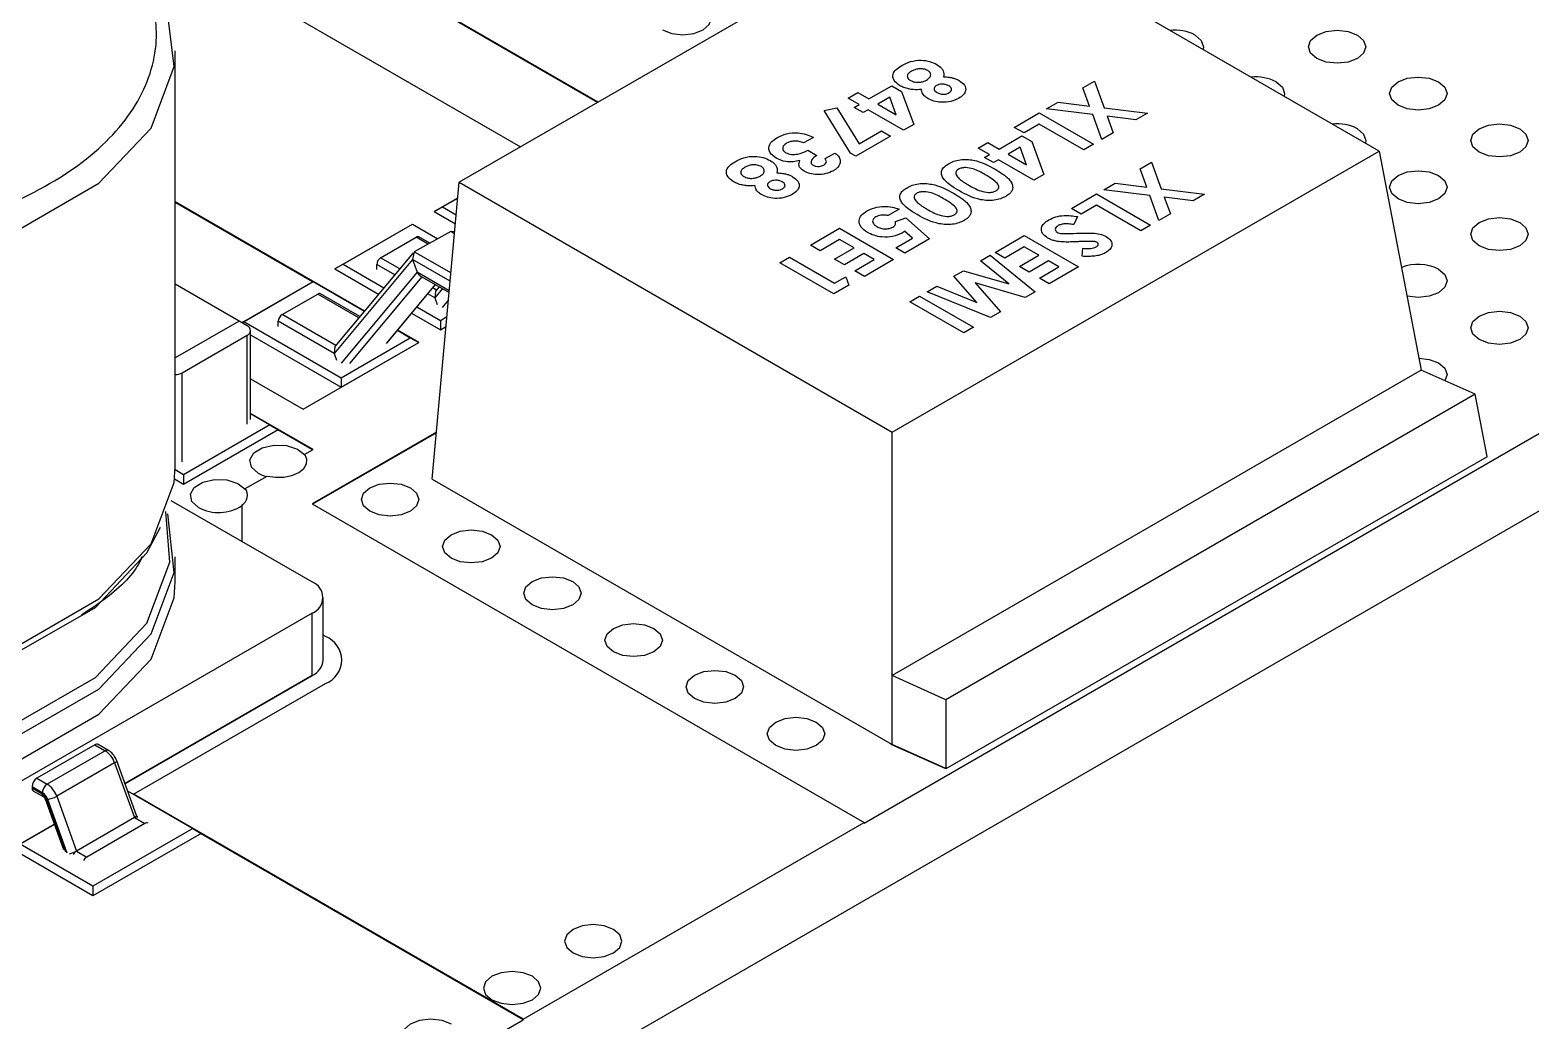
# Model space of a CAD drawing. Header units: millimetres. Extents: x 53 to 380, y 29 to 265.
# Drawn here: x 290.71 to 300.52, y 119.77 to 126.24 of the extents above; entities that cross this region are included whole.
import ezdxf

# ---------------------------------------------------------------- set-up
doc = ezdxf.new("R2010")
doc.units = ezdxf.units.MM

msp = doc.modelspace()

# ---------------------------------------------------------------- linework, layer by layer
at = {"color": 7, "linetype": 'Continuous', "lineweight": 25}
for p, q in [((296.6971, 127.0832), (293.5152, 125.2463)), ((299.5256, 125.4504), (296.6971, 127.0832)), ((294.4235, 125.7706), (292.5633, 126.8445)), ((294.4199, 125.7686), (292.5633, 126.8404)), ((292.0558, 126.5515), (293.916, 125.4777)), ((291.6599, 123.3885), (291.6599, 126.105)), ((296.0559, 125.7963), (296.1193, 125.833)), ((296.1193, 125.833), (296.1919, 125.7911)), ((296.1919, 125.7911), (296.3415, 125.8774)), ((296.3415, 125.8774), (296.4057, 125.8404)), ((296.4057, 125.8404), (296.4847, 125.6252)), ((297.5908, 125.8642), (297.6656, 125.9074)), ((297.6343, 125.7448), (297.5908, 125.8642)), ((297.6656, 125.9074), (297.7292, 125.7332)), ((295.8991, 125.7163), (295.9836, 125.7324)), ((295.9836, 125.7324), (296.1287, 125.4982)), ((296.1284, 125.7545), (296.0559, 125.7963)), ((296.0967, 125.7361), (296.1284, 125.7545)), ((296.1556, 125.7021), (296.0967, 125.7361)), ((296.1873, 125.7204), (296.1556, 125.7021)), ((296.4185, 125.587), (296.1873, 125.7204)), ((296.3291, 125.8023), (296.2508, 125.7571)), ((296.2508, 125.7571), (296.3711, 125.6876)), ((296.3711, 125.6876), (296.3291, 125.8023)), ((297.3529, 125.7269), (297.4277, 125.7701)), ((297.6543, 125.6901), (297.3529, 125.7269)), ((297.4277, 125.7701), (297.6343, 125.7448)), ((297.7292, 125.7332), (298.0113, 125.6988)), ((296.0728, 125.4359), (295.8991, 125.7163)), ((296.4847, 125.6252), (296.4185, 125.587)), ((297.1421, 125.6052), (297.3053, 125.6994)), ((297.3053, 125.6261), (297.2056, 125.5686)), ((297.3053, 125.6994), (297.6588, 125.4953)), ((297.5954, 125.4587), (297.3053, 125.6261)), ((297.7138, 125.527), (297.6543, 125.6901)), ((297.7491, 125.6785), (297.7887, 125.5703)), ((297.9365, 125.6556), (297.7491, 125.6785)), ((298.0113, 125.6988), (297.9365, 125.6556)), ((295.8293, 125.5399), (295.7658, 125.5033)), ((296.3324, 125.5477), (296.1058, 125.4169)), ((296.1287, 125.4982), (296.2735, 125.5818)), ((296.1603, 121.059), (303.9153, 125.5359)), ((296.2735, 125.5818), (296.3324, 125.5477)), ((297.0424, 125.4639), (297.192, 125.5503)), ((297.2056, 125.5686), (297.1421, 125.6052)), ((297.192, 125.5503), (297.2562, 125.5132)), ((297.7887, 125.5703), (297.7138, 125.527)), ((292.501, 118.4403), (304.619, 125.4359)), ((295.793, 125.4562), (295.8519, 125.4221)), ((295.9063, 125.4012), (295.9698, 125.4378)), ((296.1058, 125.4169), (296.0728, 125.4359)), ((296.3436, 123.6135), (299.5256, 125.4504)), ((296.9064, 125.4691), (296.9699, 125.5058)), ((296.9789, 125.4273), (296.9064, 125.4691)), ((296.9472, 125.409), (296.9789, 125.4273)), ((296.9699, 125.5058), (297.0424, 125.4639)), ((297.1796, 125.4751), (297.1013, 125.4299)), ((297.1013, 125.4299), (297.2216, 125.3604)), ((297.2216, 125.3604), (297.1796, 125.4751)), ((297.2562, 125.5132), (297.3352, 125.298)), ((297.6588, 125.4953), (297.5954, 125.4587)), ((299.5256, 125.4504), (299.801, 124.0189)), ((297.0061, 125.3749), (296.9472, 125.409)), ((297.0378, 125.3933), (297.0061, 125.3749)), ((297.269, 125.2598), (297.0378, 125.3933)), ((297.9639, 125.3348), (298.0387, 125.3781)), ((298.0074, 125.2154), (297.9639, 125.3348)), ((298.0387, 125.3781), (298.1022, 125.2038)), ((293.3384, 123.307), (293.5152, 125.2463)), ((293.5152, 125.2463), (296.3436, 123.6135)), ((297.3352, 125.298), (297.269, 125.2598)), ((297.726, 125.1975), (297.8008, 125.2407)), ((297.8008, 125.2407), (298.0074, 125.2154)), ((293.3512, 125.0546), (293.5058, 125.1438)), ((293.4061, 125.0852), (293.5057, 125.1427)), ((297.5152, 125.0758), (297.6784, 125.17)), ((297.6784, 125.17), (298.0319, 124.9659)), ((298.0274, 125.1607), (297.726, 125.1975)), ((298.0869, 124.9976), (298.0274, 125.1607)), ((298.1022, 125.2038), (298.3844, 125.1694)), ((298.1222, 125.1491), (298.1617, 125.0409)), ((298.3096, 125.1262), (298.1222, 125.1491)), ((298.3844, 125.1694), (298.3096, 125.1262)), ((292.8964, 124.4046), (291.6599, 125.1184)), ((292.5573, 124.5963), (291.6599, 125.1143)), ((293.4061, 125.0852), (293.3512, 125.0546)), ((293.3512, 125.0546), (293.4904, 124.9742)), ((293.4061, 125.0852), (293.4958, 125.0334)), ((296.3897, 125.0714), (296.3171, 125.0295)), ((297.5786, 125.0392), (297.5152, 125.0758)), ((297.6784, 125.0968), (297.5786, 125.0392)), ((297.9685, 124.9293), (297.6784, 125.0968)), ((298.1617, 125.0409), (298.0869, 124.9976)), ((292.7023, 124.68), (293.2097, 124.9729)), ((292.7572, 124.7106), (293.2097, 124.9718)), ((293.2097, 124.9718), (293.2097, 124.9729)), ((293.2097, 124.9729), (293.3756, 124.8772)), ((293.2097, 124.9718), (293.3747, 124.8766)), ((295.8095, 124.8359), (295.9998, 124.9458)), ((295.9998, 124.9458), (296.3534, 124.7417)), ((296.3666, 124.99), (296.4323, 125.0138)), ((296.4323, 125.0138), (296.5869, 124.8765)), ((297.5542, 125.0219), (297.5319, 124.9703)), ((298.0319, 124.9659), (297.9685, 124.9293)), ((293.0016, 124.7528), (293.2349, 124.8876)), ((293.4605, 124.9239), (293.2218, 124.7923)), ((293.3234, 124.8483), (293.2524, 124.8893)), ((293.4823, 124.9232), (293.4605, 124.9239)), ((293.4855, 124.9213), (293.4823, 124.9232)), ((295.9998, 124.8725), (295.8729, 124.7993)), ((296.095, 124.8176), (295.9998, 124.8725)), ((296.367, 124.8176), (296.4777, 124.8815)), ((296.4777, 124.8815), (296.4247, 124.9281)), ((296.5869, 124.8765), (296.4259, 124.7836)), ((297.0166, 124.788), (297.207, 124.8979)), ((297.207, 124.8979), (297.5605, 124.6938)), ((293.2097, 124.7421), (292.6977, 124.1282)), ((293.2148, 124.7865), (292.7028, 124.1725)), ((293.2218, 124.7923), (293.2097, 124.7421)), ((293.2097, 124.7421), (293.24, 124.6593)), ((295.61, 124.7208), (295.6735, 124.7574)), ((295.6735, 124.7574), (295.9681, 124.5873)), ((295.8729, 124.7993), (295.8095, 124.8359)), ((295.9681, 124.7443), (296.095, 124.8176)), ((296.0316, 124.7077), (295.9681, 124.7443)), ((296.1585, 124.7809), (296.0316, 124.7077)), ((296.0996, 124.6684), (296.2265, 124.7417)), ((296.2265, 124.7417), (296.1585, 124.7809)), ((296.3534, 124.7417), (296.163, 124.6318)), ((296.4259, 124.7836), (296.367, 124.8176)), ((296.9206, 124.7325), (296.9849, 124.7697)), ((296.9849, 124.7697), (297.2787, 124.5311)), ((297.08, 124.7514), (297.0166, 124.788)), ((297.207, 124.8246), (297.08, 124.7514)), ((297.1752, 124.6964), (297.3022, 124.7697)), ((297.3022, 124.7697), (297.207, 124.8246)), ((297.5858, 124.7629), (297.5898, 124.8154)), ((292.7572, 124.7106), (292.7023, 124.68)), ((292.7023, 124.68), (292.9883, 124.5149)), ((293.24, 124.6593), (292.7446, 124.0653)), ((292.7572, 124.7106), (293.0234, 124.5569)), ((292.9769, 124.6755), (292.9769, 124.71)), ((293.24, 124.6593), (293.2406, 124.6578)), ((293.2406, 124.6578), (293.2568, 124.6378)), ((295.9636, 124.5167), (295.61, 124.7208)), ((296.163, 124.6318), (296.0996, 124.6684)), ((296.7479, 124.6329), (296.8098, 124.6686)), ((296.8098, 124.6686), (297.1062, 124.5819)), ((297.1062, 124.5819), (296.9206, 124.7325)), ((297.2387, 124.6598), (297.1752, 124.6964)), ((297.3656, 124.733), (297.2387, 124.6598)), ((297.3067, 124.6205), (297.4336, 124.6938)), ((297.4336, 124.6938), (297.3656, 124.733)), ((297.5605, 124.6938), (297.3701, 124.5839)), ((292.0767, 124.339), (291.6599, 124.5796)), ((292.0942, 124.3289), (292.5609, 124.5983)), ((292.1083, 124.336), (292.5609, 124.5972)), ((292.5609, 124.5972), (292.5609, 124.5983)), ((292.5609, 124.5983), (292.8964, 124.4046)), ((292.5609, 124.5972), (292.8958, 124.4039)), ((293.0436, 124.1981), (293.3604, 124.578)), ((293.2568, 124.6378), (293.4495, 124.5265)), ((293.3848, 124.5639), (293.3611, 124.5354)), ((296.0617, 124.5733), (295.9636, 124.5167)), ((295.9681, 124.5873), (296.0406, 124.6292)), ((296.0406, 124.6292), (296.0617, 124.5733)), ((296.5724, 124.5316), (296.6366, 124.5686)), ((296.6366, 124.5686), (296.8977, 124.4615)), ((296.8977, 124.4615), (296.7479, 124.6329)), ((296.8856, 124.5889), (297.0509, 124.3996)), ((297.2128, 124.4931), (296.8856, 124.5889)), ((297.3701, 124.5839), (297.3067, 124.6205)), ((292.3581, 124.3814), (292.5915, 124.5161)), ((292.8667, 124.369), (292.609, 124.5178)), ((293.3611, 124.5354), (293.356, 124.4911)), ((293.356, 124.4911), (293.372, 124.4474)), ((293.4452, 124.4789), (293.4029, 124.4282)), ((296.4591, 124.4661), (296.5225, 124.5028)), ((296.8126, 124.262), (296.4591, 124.4661)), ((296.5225, 124.5028), (296.8761, 124.2987)), ((296.9857, 124.362), (296.5724, 124.5316)), ((297.2787, 124.5311), (297.2128, 124.4931)), ((293.2039, 124.3904), (293.392, 124.2818)), ((293.239, 124.4324), (293.392, 124.3441)), ((293.392, 124.3441), (293.4352, 124.3691)), ((297.0509, 124.3996), (296.9857, 124.362)), ((292.0767, 124.339), (291.6599, 124.0984)), ((292.1298, 124.3084), (292.0767, 124.339)), ((292.1083, 124.336), (292.0949, 124.3285)), ((292.1083, 124.336), (292.7431, 123.9695)), ((292.1517, 123.696), (292.1517, 124.2778)), ((292.1517, 124.2486), (292.7431, 123.9072)), ((292.3334, 124.304), (292.3334, 124.3385)), ((292.6977, 124.1282), (292.3334, 124.3385)), ((293.1114, 124.2794), (293.1956, 124.2308)), ((293.2506, 124.2002), (293.112, 124.2801)), ((293.392, 124.3441), (293.392, 124.2818)), ((293.392, 124.2818), (293.4292, 124.3033)), ((296.8761, 124.2987), (296.8126, 124.262)), ((291.7055, 124.0022), (292.1298, 124.2472)), ((292.4953, 123.7641), (293.2506, 124.2002)), ((292.7028, 124.1725), (292.6977, 124.1282)), ((292.7431, 123.9695), (293.1956, 124.2308)), ((292.7431, 123.9072), (293.2506, 124.2002)), ((293.1956, 124.2308), (293.2506, 124.2002)), ((292.6977, 124.1282), (292.7137, 124.0844)), ((292.1517, 123.9624), (292.4953, 123.7641)), ((292.7431, 123.9695), (292.7431, 123.9072)), ((299.801, 124.0189), (296.3436, 122.023)), ((300.1524, 123.8612), (299.801, 124.0189)), ((300.1524, 123.8612), (296.695, 121.8652)), ((300.2305, 123.4554), (300.1524, 123.8612)), ((292.2781, 123.6603), (291.7143, 123.3348)), ((292.5601, 123.5), (292.1517, 123.7357)), ((292.333, 123.6297), (292.1517, 123.7343)), ((292.2781, 123.6603), (292.1517, 123.7333)), ((292.2781, 123.6603), (292.333, 123.6297)), ((292.333, 123.6297), (291.7143, 123.2725)), ((292.5566, 123.4979), (292.3307, 123.6283)), ((293.3664, 123.6139), (292.554, 123.1449)), ((293.366, 123.6096), (292.5576, 123.1429)), ((296.3436, 122.023), (296.3436, 123.6135)), ((292.5065, 123.469), (292.5601, 123.5)), ((292.5065, 123.469), (292.5065, 123.4649)), ((291.7143, 123.3348), (291.6596, 123.3664)), ((300.2307, 123.4533), (296.6952, 121.4122)), ((300.2307, 123.4533), (300.2305, 123.4554)), ((291.7143, 123.2725), (291.6558, 123.3062)), ((291.7143, 123.3348), (291.7143, 123.2725)), ((292.1176, 123.2445), (292.2601, 123.3268)), ((293.3384, 123.307), (296.3436, 121.5722)), ((292.1176, 123.2445), (292.1176, 123.2404)), ((291.6305, 123.1679), (292.554, 122.6347)), ((292.0971, 122.8985), (292.0971, 123.1381)), ((292.554, 123.1449), (296.1603, 121.0631)), ((291.6599, 122.6347), (291.6599, 122.7996)), ((292.6272, 122.1244), (292.6272, 122.5327)), ((292.554, 122.4306), (289.3367, 120.5733)), ((292.554, 122.0224), (292.554, 122.4306)), ((292.554, 122.0224), (291.3323, 121.3171)), ((296.3436, 121.5722), (296.3436, 122.023)), ((296.695, 121.8652), (296.3436, 122.023)), ((291.3873, 121.2468), (292.6424, 121.9713)), ((296.695, 121.8652), (296.695, 121.4144)), ((291.1345, 121.5703), (290.7562, 121.3519)), ((291.2016, 121.5316), (290.8233, 121.3132)), ((291.1345, 121.5703), (291.2016, 121.5316)), ((291.2241, 121.5338), (291.157, 121.5726)), ((296.3366, 121.5753), (296.3373, 121.5758)), ((296.3368, 121.5732), (296.3366, 121.5753)), ((296.3366, 121.5753), (296.3436, 121.5722)), ((296.6952, 121.4122), (296.3368, 121.5732)), ((296.695, 121.4144), (296.3436, 121.5722)), ((291.2641, 121.452), (290.8858, 121.2336)), ((291.2641, 121.452), (291.3936, 121.0942)), ((291.4077, 121.1086), (291.2783, 121.4664)), ((296.6952, 121.4122), (296.695, 121.4144)), ((290.7562, 121.3519), (290.8233, 121.3132)), ((290.7244, 121.2968), (290.7244, 121.2887)), ((290.7244, 121.2968), (290.7915, 121.2581)), ((290.7244, 121.2887), (290.7915, 121.2499)), ((290.7337, 121.2681), (290.8008, 121.2293)), ((290.7915, 121.2581), (290.7915, 121.2499)), ((290.8091, 121.2172), (290.929, 120.8859)), ((290.8258, 121.2143), (290.8196, 121.2141)), ((290.8858, 121.2336), (291.0153, 120.8758)), ((291.8292, 120.9916), (291.3499, 121.2683)), ((291.7743, 121.0223), (291.3504, 121.267)), ((293.9329, 119.7772), (291.3873, 121.2468)), ((290.8696, 121.05), (289.3367, 120.165)), ((290.8696, 121.05), (290.5918, 120.8896)), ((290.8699, 121.0491), (290.6467, 120.9202)), ((291.3936, 121.0942), (291.0153, 120.8758)), ((291.4606, 121.0554), (291.0823, 120.837)), ((291.7743, 121.0223), (291.1221, 120.6458)), ((291.3936, 121.0942), (291.4606, 121.0554)), ((291.7743, 121.0223), (291.8292, 120.9916)), ((293.9329, 119.7772), (296.1603, 121.0631)), ((296.1603, 121.059), (296.1603, 121.0631)), ((291.1221, 120.6458), (290.6467, 120.9202)), ((291.8292, 120.9916), (291.1221, 120.5834)), ((293.9329, 119.7732), (291.8257, 120.9896)), ((291.1221, 120.5834), (290.5918, 120.8896)), ((291.0153, 120.8758), (291.0823, 120.837)), ((291.1221, 120.6458), (291.1221, 120.5834)), ((292.501, 118.9465), (293.9329, 119.7732)), ((293.9329, 119.7732), (293.9329, 119.7772))]:
    msp.add_line(p, q, dxfattribs=at)
at = {"color": 8, "linetype": 'Continuous', "lineweight": 25}
for p, q in [((293.3129, 124.8426), (293.2349, 124.8876)), ((293.4845, 124.9101), (293.4605, 124.9239)), ((293.1266, 124.6807), (293.0016, 124.7528)), ((293.4562, 124.5998), (293.2097, 124.7421)), ((293.4612, 124.6541), (293.2218, 124.7923)), ((293.0944, 124.6421), (292.9769, 124.71)), ((293.4506, 124.5378), (293.24, 124.6593)), ((293.2719, 124.6291), (292.7986, 124.0615)), ((293.359, 124.5788), (293.0373, 124.1931)), ((293.3666, 124.5421), (293.3422, 124.5562)), ((293.4063, 124.5515), (293.356, 124.4911)), ((292.86, 124.3611), (292.5915, 124.5161)), ((293.356, 124.4911), (293.3101, 124.5176)), ((292.7084, 124.1792), (292.3581, 124.3814)), ((292.1298, 123.6654), (292.1298, 124.2472)), ((291.7055, 123.4205), (291.7055, 124.0022)), ((292.6424, 122.2775), (292.6272, 122.2862)), ((291.3323, 121.3171), (292.554, 122.0224)), ((290.8196, 121.2141), (290.9441, 120.8699)), ((290.8258, 121.2143), (290.9521, 120.8653)), ((289.3367, 120.165), (290.8696, 121.05))]:
    msp.add_line(p, q, dxfattribs=at)
at = {"color": 7, "linetype": 'Continuous', "lineweight": 25, "flags": 128}
for points in [[(287.3921, 125.0845), (287.9618, 124.8384), (288.6285, 124.6948), (289.3383, 124.6655), (290.0336, 124.7528), (290.6581, 124.9497), (291.1613, 125.2402), (291.5023, 125.6007), (291.6535, 126.0021), (291.6028, 126.4118), (291.3541, 126.7967), (290.9277, 127.1256)], [(294.843, 126.2423), (294.9038, 126.2189), (294.9756, 126.2106), (295.0473, 126.2189), (295.1082, 126.2423), (295.1488, 126.2774), (295.1631, 126.3189), (295.1488, 126.3603), (295.1082, 126.3954)], [(299.1186, 126.0559), (299.078, 126.091), (299.0637, 126.1324), (299.078, 126.1739), (299.1186, 126.209), (299.1795, 126.2324), (299.2512, 126.2407), (299.323, 126.2324), (299.3838, 126.209)], [(298.3231, 126.209), (298.3638, 126.1739), (298.3781, 126.1324), (298.3754, 126.1144)], [(299.3838, 126.209), (299.4244, 126.1739), (299.4387, 126.1324), (299.4244, 126.091), (299.3838, 126.0559), (299.323, 126.0324), (299.2512, 126.0242), (299.1795, 126.0324), (299.1186, 126.0559)], [(299.649, 125.7498), (299.6083, 125.7849), (299.5941, 125.8263), (299.6083, 125.8677), (299.649, 125.9028), (299.7098, 125.9263), (299.7816, 125.9345), (299.8533, 125.9263), (299.9141, 125.9028)], [(298.8535, 125.9028), (298.8941, 125.8677), (298.9084, 125.8263), (298.9058, 125.8082)], [(299.9141, 125.9028), (299.9548, 125.8677), (299.9691, 125.8263), (299.9548, 125.7849), (299.9141, 125.7498), (299.8533, 125.7263), (299.7816, 125.7181), (299.7098, 125.7263), (299.649, 125.7498)], [(300.1793, 125.4436), (300.1387, 125.4787), (300.1244, 125.5201), (300.1387, 125.5616), (300.1793, 125.5967), (300.2401, 125.6201), (300.3119, 125.6284), (300.3836, 125.6201), (300.4445, 125.5967)], [(299.3838, 125.5967), (299.4244, 125.5616), (299.4387, 125.5201), (299.4361, 125.5021)], [(300.4445, 125.5967), (300.4851, 125.5616), (300.4994, 125.5201), (300.4851, 125.4787), (300.4445, 125.4436), (300.3836, 125.4201), (300.3119, 125.4119), (300.2401, 125.4201), (300.1793, 125.4436)], [(299.649, 125.1374), (299.6083, 125.1726), (299.5941, 125.214), (299.6083, 125.2554), (299.649, 125.2905), (299.7098, 125.314), (299.7816, 125.3222), (299.8533, 125.314), (299.9141, 125.2905)], [(299.9141, 125.2905), (299.9548, 125.2554), (299.9691, 125.214), (299.9548, 125.1726), (299.9141, 125.1374), (299.8533, 125.114), (299.7816, 125.1057), (299.7098, 125.114), (299.649, 125.1374)], [(300.1793, 124.8313), (300.1387, 124.8664), (300.1244, 124.9078), (300.1387, 124.9493), (300.1793, 124.9844), (300.2401, 125.0078), (300.3119, 125.0161), (300.3836, 125.0078), (300.4445, 124.9844)], [(300.4445, 124.9844), (300.4851, 124.9493), (300.4994, 124.9078), (300.4851, 124.8664), (300.4445, 124.8313), (300.3836, 124.8078), (300.3119, 124.7996), (300.2401, 124.8078), (300.1793, 124.8313)], [(299.9141, 124.6782), (299.9548, 124.6431), (299.9691, 124.6017), (299.9548, 124.5603), (299.9141, 124.5251), (299.8533, 124.5017), (299.7816, 124.4934), (299.7098, 124.5017), (299.7081, 124.5021)], [(300.1793, 124.219), (300.1387, 124.2541), (300.1244, 124.2955), (300.1387, 124.337), (300.1793, 124.3721), (300.2401, 124.3955), (300.3119, 124.4038), (300.3836, 124.3955), (300.4445, 124.3721)], [(300.4445, 124.3721), (300.4851, 124.337), (300.4994, 124.2955), (300.4851, 124.2541), (300.4445, 124.219), (300.3836, 124.1955), (300.3119, 124.1873), (300.2401, 124.1955), (300.1793, 124.219)], [(299.7859, 124.0976), (299.8533, 124.0894), (299.9141, 124.0659)], [(299.9141, 124.0659), (299.9548, 124.0308), (299.9691, 123.9894), (299.9558, 123.9494)], [(292.2017, 123.3456), (292.1578, 123.3855), (292.1476, 123.4324), (292.1729, 123.4773), (292.229, 123.5118), (292.3052, 123.5291), (292.3868, 123.5261), (292.4585, 123.5032), (292.5065, 123.4649)], [(292.2601, 123.3268), (292.314, 123.3186), (292.3696, 123.32), (292.4221, 123.3306), (292.4668, 123.3497), (292.4999, 123.3756), (292.5184, 123.4059), (292.5207, 123.438), (292.5065, 123.469)], [(287.3921, 122.368), (287.9618, 122.1218), (288.6285, 121.9782), (289.3383, 121.9489), (290.0336, 122.0363), (290.6581, 122.2331), (291.1613, 122.5236), (291.5023, 122.8841), (291.6535, 123.2855), (291.6599, 123.3885)], [(291.8128, 123.1211), (291.7689, 123.161), (291.7587, 123.2079), (291.784, 123.2528), (291.8401, 123.2872), (291.9163, 123.3046), (291.9979, 123.3016), (292.0696, 123.2787), (292.1176, 123.2404)], [(292.9315, 123.0964), (292.8908, 123.1315), (292.8765, 123.173), (292.8908, 123.2144), (292.9315, 123.2495), (292.9923, 123.273), (293.064, 123.2812), (293.1358, 123.273), (293.1966, 123.2495)], [(293.1966, 123.2495), (293.2373, 123.2144), (293.2515, 123.173), (293.2373, 123.1315), (293.1966, 123.0964), (293.1358, 123.073), (293.064, 123.0647), (292.9923, 123.073), (292.9315, 123.0964)], [(287.3921, 121.7791), (287.9618, 121.5329), (288.6285, 121.3894), (289.3383, 121.3601), (290.0336, 121.4474), (290.6581, 121.6443), (291.1613, 121.9347), (291.5023, 122.2953), (291.6535, 122.6967), (291.6124, 123.0797)], [(287.4123, 122.3147), (287.9755, 122.0713), (288.6346, 121.9294), (289.3362, 121.9005), (290.0236, 121.9868), (290.641, 122.1814), (291.1384, 122.4685), (291.4755, 122.825), (291.5636, 122.9918)], [(293.4618, 122.7903), (293.4211, 122.8254), (293.4069, 122.8668), (293.4211, 122.9082), (293.4618, 122.9434), (293.5226, 122.9668), (293.5944, 122.9751), (293.6661, 122.9668), (293.7269, 122.9434)], [(293.7269, 122.9434), (293.7676, 122.9082), (293.7819, 122.8668), (293.7676, 122.8254), (293.7269, 122.7903), (293.6661, 122.7668), (293.5944, 122.7586), (293.5226, 122.7668), (293.4618, 122.7903)], [(287.3921, 121.6142), (287.9618, 121.3681), (288.6285, 121.2245), (289.3383, 121.1952), (290.0336, 121.2825), (290.6581, 121.4794), (291.1613, 121.7699), (291.5023, 122.1304), (291.6535, 122.5318), (291.6599, 122.6347)], [(293.9921, 122.4841), (293.9515, 122.5192), (293.9372, 122.5607), (293.9515, 122.6021), (293.9921, 122.6372), (294.0529, 122.6607), (294.1247, 122.6689), (294.1965, 122.6607), (294.2573, 122.6372)], [(294.2573, 122.6372), (294.2979, 122.6021), (294.3122, 122.5607), (294.2979, 122.5192), (294.2573, 122.4841), (294.1965, 122.4607), (294.1247, 122.4524), (294.0529, 122.4607), (293.9921, 122.4841)], [(294.5224, 122.178), (294.4818, 122.2131), (294.4675, 122.2545), (294.4818, 122.2959), (294.5224, 122.331), (294.5833, 122.3545), (294.655, 122.3628), (294.7268, 122.3545), (294.7876, 122.331)], [(294.7876, 122.331), (294.8283, 122.2959), (294.8425, 122.2545), (294.8283, 122.2131), (294.7876, 122.178), (294.7268, 122.1545), (294.655, 122.1463), (294.5833, 122.1545), (294.5224, 122.178)], [(295.0528, 121.8718), (295.0121, 121.9069), (294.9979, 121.9484), (295.0121, 121.9898), (295.0528, 122.0249), (295.1136, 122.0484), (295.1854, 122.0566), (295.2571, 122.0484), (295.3179, 122.0249)], [(295.3179, 122.0249), (295.3586, 121.9898), (295.3729, 121.9484), (295.3586, 121.9069), (295.3179, 121.8718), (295.2571, 121.8484), (295.1854, 121.8401), (295.1136, 121.8484), (295.0528, 121.8718)], [(295.5831, 121.5657), (295.5425, 121.6008), (295.5282, 121.6422), (295.5425, 121.6836), (295.5831, 121.7187), (295.6439, 121.7422), (295.7157, 121.7504), (295.7874, 121.7422), (295.8483, 121.7187)], [(295.8483, 121.7187), (295.8889, 121.6836), (295.9032, 121.6422), (295.8889, 121.6008), (295.8483, 121.5657), (295.7874, 121.5422), (295.7157, 121.534), (295.6439, 121.5422), (295.5831, 121.5657)], [(294.524, 120.3634), (294.4631, 120.3869), (294.3914, 120.3951), (294.3196, 120.3869), (294.2588, 120.3634), (294.2182, 120.3283), (294.2039, 120.2868), (294.2182, 120.2454), (294.2588, 120.2103)], [(294.2588, 120.2103), (294.3196, 120.1868), (294.3914, 120.1786), (294.4631, 120.1868), (294.524, 120.2103), (294.5646, 120.2454), (294.5789, 120.2868), (294.5646, 120.3283), (294.524, 120.3634)], [(293.9936, 120.0572), (293.9328, 120.0807), (293.8611, 120.0889), (293.7893, 120.0807), (293.7285, 120.0572), (293.6878, 120.0221), (293.6736, 119.9807), (293.6878, 119.9393), (293.7285, 119.9042)], [(293.7285, 119.9042), (293.7893, 119.8807), (293.8611, 119.8725), (293.9328, 119.8807), (293.9936, 119.9042), (294.0343, 119.9393), (294.0486, 119.9807), (294.0343, 120.0221), (293.9936, 120.0572)], [(293.1981, 119.5939), (293.1575, 119.629), (293.1432, 119.6705), (293.1575, 119.7119), (293.1981, 119.747), (293.259, 119.7705), (293.3307, 119.7787), (293.4025, 119.7705), (293.4633, 119.747)]]:
    msp.add_lwpolyline(points, dxfattribs=at)
at = {"color": 8, "linetype": 'Continuous', "lineweight": 25, "flags": 128}
for points in [[(287.4123, 121.8557), (287.9755, 121.6123), (288.6346, 121.4704), (289.3362, 121.4414), (290.0236, 121.5278), (290.641, 121.7224), (291.1384, 122.0095), (291.4755, 122.3659), (291.6251, 122.7628), (291.5992, 123.094)], [(291.2783, 121.4664), (291.2784, 121.4647), (291.277, 121.462), (291.2741, 121.4589), (291.2698, 121.4556), (291.2641, 121.452)], [(290.8196, 121.2141), (290.8147, 121.2143), (290.8112, 121.2152), (290.8093, 121.2167), (290.8091, 121.2172)], [(291.4077, 121.1086), (291.4078, 121.1069), (291.4065, 121.1042), (291.4036, 121.1011), (291.3992, 121.0977), (291.3936, 121.0942)]]:
    msp.add_lwpolyline(points, dxfattribs=at)
at = {"color": 7, "linetype": 'Continuous', "lineweight": 25}
for centre, radius, start, end in [((298.1911, 125.9522), 0.2887, 62.78945, 96.34595), ((298.7215, 125.6461), 0.2887, 62.78972, 96.34568), ((299.2518, 125.3399), 0.2887, 62.78972, 96.34568), ((293.2452, 124.8732), 0.0176, 65.69758, 125.60817), ((293.0306, 124.7075), 0.0538, 122.60547, 177.39541), ((299.7806, 124.4173), 0.2931, 62.89719, 111.75831), ((292.6017, 124.5018), 0.0176, 65.6901, 125.61565), ((292.3871, 124.3361), 0.0538, 122.60657, 177.39343), ((292.1181, 124.2778), 0.0327, 290.78215, 69.21661), ((291.6554, 124.0957), 0.106, 272.41573, 298.17807), ((292.3117, 123.5412), 0.2244, 240.62269, 255.4212), ((292.0586, 123.2007), 0.0735, 301.56763, 36.59191), ((291.944, 123.3678), 0.2794, 241.9936, 303.21517), ((292.5153, 122.5327), 0.1092, 290.78274, 69.21689), ((292.5843, 122.1244), 0.1637, 290.78341, 69.21635), ((292.5021, 122.1369), 0.1257, 294.37276, 354.30662), ((291.1477, 121.5519), 0.0226, 65.68421, 125.61626), ((291.1182, 121.4018), 0.1543, 18.99583, 57.28995), ((290.7935, 121.2937), 0.0692, 122.60588, 177.3948), ((290.8605, 121.255), 0.0692, 122.60588, 177.3948), ((290.7399, 121.1834), 0.1543, 18.99583, 57.28995), ((290.7469, 121.2864), 0.0226, 174.37768, 234.30224), ((290.7456, 121.1867), 0.0849, 18.99626, 57.29011), ((290.7539, 121.1915), 0.0695, 18.99678, 57.28969), ((290.8104, 121.3651), 0.1516, 275.83691, 299.82251), ((291.4738, 121.037), 0.0226, 65.68788, 125.61642), ((291.1165, 120.7822), 0.0646, 121.92723, 150.37763)]:
    msp.add_arc(centre, radius, start, end, dxfattribs=at)
at = {"color": 8, "linetype": 'Continuous', "lineweight": 25}
for centre, radius, start, end in [((292.5021, 122.1369), 0.1257, 294.37276, 354.30662), ((291.2148, 121.5132), 0.0226, 65.71045, 125.61183), ((290.8129, 121.2472), 0.0216, 172.76072, 236.19903), ((291.4067, 121.0758), 0.0226, 65.68788, 125.61642), ((290.9338, 121.022), 0.1674, 282.30577, 299.13804), ((291.0494, 120.8209), 0.0646, 121.92723, 150.37763)]:
    msp.add_arc(centre, radius, start, end, dxfattribs=at)
at = {"color": 7, "linetype": 'Continuous', "lineweight": 25}
for points, knots in [([(288.1066, 124.9783), (288.3373, 124.9267), (288.7987, 124.8237), (289.5527, 124.8336), (290.2617, 124.9671), (290.8665, 125.2219), (291.3079, 125.5711), (291.5391, 125.9804), (291.5563, 126.4156), (291.3778, 126.682), (291.2885, 126.8152)], [0, 0, 0, 0, 0.125, 0.25, 0.375, 0.5, 0.625, 0.75, 0.875, 1, 1, 1, 1]), ([(296.4063, 126.0091), (296.4243, 126.0187), (296.46, 126.0379), (296.5291, 126.047), (296.5912, 126.0378), (296.6206, 126.0236), (296.6354, 126.0165)], [0, 0, 0, 0, 0.280901, 0.559224, 0.779505, 1, 1, 1, 1]), ([(296.6354, 126.0165), (296.6465, 126.0089), (296.6649, 125.9964), (296.678, 125.9747), (296.6824, 125.9555), (296.6803, 125.9428), (296.6792, 125.9364)], [0, 0, 0, 0, 0.339396, 0.559521, 0.779719, 1, 1, 1, 1]), ([(296.3951, 125.8779), (296.3804, 125.8889), (296.3509, 125.9109), (296.3447, 125.9513), (296.3681, 125.985), (296.3936, 126.0011), (296.4063, 126.0091)], [0, 0, 0, 0, 0.279624, 0.558804, 0.778981, 1, 1, 1, 1]), ([(296.4704, 125.9728), (296.463, 125.968), (296.4483, 125.9583), (296.4407, 125.9404), (296.446, 125.9237), (296.4573, 125.9159), (296.4629, 125.912)], [0, 0, 0, 0, 0.2806392, 0.5600269, 0.7798947, 1, 1, 1, 1]), ([(296.5777, 125.9766), (296.5686, 125.9806), (296.5506, 125.9886), (296.5177, 125.9888), (296.4903, 125.983), (296.477, 125.9762), (296.4704, 125.9728)], [0, 0, 0, 0, 0.279085, 0.558575, 0.779047, 1, 1, 1, 1]), ([(296.5694, 125.9148), (296.5766, 125.9198), (296.5912, 125.9297), (296.5974, 125.9477), (296.5941, 125.9645), (296.5831, 125.9726), (296.5777, 125.9766)], [0, 0, 0, 0, 0.280335, 0.560179, 0.780264, 1, 1, 1, 1]), ([(296.6792, 125.9364), (296.6921, 125.9356), (296.7134, 125.9342), (296.7413, 125.9281), (296.7632, 125.9209), (296.7756, 125.9144), (296.7818, 125.9111)], [0, 0, 0, 0, 0.33974, 0.559786, 0.779876, 1, 1, 1, 1]), ([(296.5349, 125.8531), (296.5176, 125.852), (296.4891, 125.8501), (296.4506, 125.8564), (296.4202, 125.8649), (296.4035, 125.8735), (296.3951, 125.8779)], [0, 0, 0, 0, 0.339341, 0.55955, 0.779796, 1, 1, 1, 1]), ([(296.4629, 125.912), (296.4718, 125.908), (296.4896, 125.9), (296.522, 125.8997), (296.5495, 125.9048), (296.5628, 125.9115), (296.5694, 125.9148)], [0, 0, 0, 0, 0.279264, 0.558839, 0.779186, 1, 1, 1, 1]), ([(296.5768, 125.7939), (296.5683, 125.7995), (296.5544, 125.8088), (296.5429, 125.8247), (296.5374, 125.8387), (296.5358, 125.8483), (296.5349, 125.8531)], [0, 0, 0, 0, 0.339498, 0.559525, 0.779742, 1, 1, 1, 1]), ([(296.6337, 125.8787), (296.6284, 125.8748), (296.6177, 125.8671), (296.6168, 125.8529), (296.624, 125.8409), (296.6328, 125.8352), (296.6372, 125.8323)], [0, 0, 0, 0, 0.279474, 0.558699, 0.779114, 1, 1, 1, 1]), ([(296.7138, 125.8771), (296.7073, 125.8802), (296.6943, 125.8864), (296.6705, 125.8885), (296.6489, 125.886), (296.6388, 125.8811), (296.6337, 125.8787)], [0, 0, 0, 0, 0.2799988, 0.5594663, 0.7796773, 1, 1, 1, 1]), ([(296.6372, 125.8323), (296.6437, 125.8292), (296.6566, 125.823), (296.6806, 125.8213), (296.7016, 125.8248), (296.7115, 125.8298), (296.7165, 125.8323)], [0, 0, 0, 0, 0.279939, 0.559245, 0.779406, 1, 1, 1, 1]), ([(296.7165, 125.8323), (296.7216, 125.836), (296.7318, 125.8434), (296.733, 125.8571), (296.7265, 125.8687), (296.718, 125.8743), (296.7138, 125.8771)], [0, 0, 0, 0, 0.279499, 0.558845, 0.779272, 1, 1, 1, 1]), ([(296.7818, 125.9111), (296.795, 125.9015), (296.8216, 125.8823), (296.8279, 125.8469), (296.8111, 125.8165), (296.7893, 125.802), (296.7784, 125.7947)], [0, 0, 0, 0, 0.279753, 0.558893, 0.779241, 1, 1, 1, 1]), ([(296.7784, 125.7947), (296.762, 125.7869), (296.7292, 125.7713), (296.6684, 125.7672), (296.6153, 125.7756), (296.5896, 125.7878), (296.5768, 125.7939)], [0, 0, 0, 0, 0.2798768, 0.5590777, 0.7795478, 1, 1, 1, 1]), ([(295.5856, 125.4032), (295.5703, 125.4146), (295.5396, 125.4374), (295.5358, 125.4789), (295.5552, 125.5145), (295.5809, 125.5315), (295.5938, 125.54)], [0, 0, 0, 0, 0.279293, 0.558906, 0.779275, 1, 1, 1, 1]), ([(295.5938, 125.54), (295.6129, 125.5491), (295.6512, 125.5674), (295.7225, 125.5717), (295.7837, 125.5607), (295.8141, 125.5468), (295.8293, 125.5399)], [0, 0, 0, 0, 0.279834, 0.558864, 0.779156, 1, 1, 1, 1]), ([(295.6538, 125.5014), (295.6465, 125.4964), (295.6321, 125.4863), (295.6269, 125.4679), (295.6328, 125.4513), (295.6441, 125.4434), (295.6497, 125.4394)], [0, 0, 0, 0, 0.280062, 0.559766, 0.779922, 1, 1, 1, 1]), ([(295.6497, 125.4394), (295.6549, 125.4369), (295.6654, 125.4318), (295.6917, 125.4273), (295.7406, 125.4301), (295.772, 125.4458), (295.793, 125.4562)], [0, 0, 0, 0, 0.125515, 0.250979, 0.500916, 1, 1, 1, 1]), ([(295.7658, 125.5033), (295.756, 125.5069), (295.7366, 125.5142), (295.7036, 125.517), (295.6744, 125.5118), (295.6606, 125.5048), (295.6538, 125.5014)], [0, 0, 0, 0, 0.28048, 0.559289, 0.779454, 1, 1, 1, 1]), ([(295.9698, 125.4378), (295.9762, 125.4326), (295.9869, 125.424), (295.9972, 125.4106), (296.0034, 125.3986), (296.0044, 125.3903), (296.005, 125.3862)], [0, 0, 0, 0, 0.339954, 0.559987, 0.780016, 1, 1, 1, 1]), ([(295.3073, 125.2498), (295.2925, 125.2609), (295.2631, 125.2829), (295.2569, 125.3233), (295.2802, 125.357), (295.3057, 125.373), (295.3185, 125.3811)], [0, 0, 0, 0, 0.279623, 0.558804, 0.778978, 1, 1, 1, 1]), ([(295.3185, 125.3811), (295.3364, 125.3907), (295.3721, 125.4099), (295.4412, 125.419), (295.5033, 125.4098), (295.5328, 125.3956), (295.5475, 125.3885)], [0, 0, 0, 0, 0.280901, 0.559224, 0.779505, 1, 1, 1, 1]), ([(295.3826, 125.3448), (295.3752, 125.34), (295.3605, 125.3303), (295.3529, 125.3124), (295.3581, 125.2957), (295.3694, 125.2879), (295.3751, 125.284)], [0, 0, 0, 0, 0.2806392, 0.5600269, 0.7798947, 1, 1, 1, 1]), ([(295.4898, 125.3486), (295.4808, 125.3526), (295.4627, 125.3606), (295.4299, 125.3608), (295.4024, 125.355), (295.3892, 125.3482), (295.3826, 125.3448)], [0, 0, 0, 0, 0.279085, 0.558575, 0.779047, 1, 1, 1, 1]), ([(295.4815, 125.2868), (295.4888, 125.2918), (295.5033, 125.3017), (295.5096, 125.3197), (295.5062, 125.3365), (295.4953, 125.3446), (295.4898, 125.3486)], [0, 0, 0, 0, 0.280336, 0.560182, 0.78026, 1, 1, 1, 1]), ([(295.5475, 125.3885), (295.5587, 125.3809), (295.5771, 125.3684), (295.5901, 125.3467), (295.5946, 125.3275), (295.5924, 125.3147), (295.5914, 125.3084)], [0, 0, 0, 0, 0.3394, 0.559526, 0.779717, 1, 1, 1, 1]), ([(295.7415, 125.3887), (295.7268, 125.3852), (295.6975, 125.3782), (295.6387, 125.38), (295.6057, 125.3944), (295.5856, 125.4032)], [0, 0, 0, 0, 0.281059, 0.561783, 1, 1, 1, 1]), ([(295.7683, 125.3187), (295.7604, 125.3241), (295.7447, 125.3349), (295.7313, 125.3598), (295.7376, 125.3778), (295.7415, 125.3887)], [0, 0, 0, 0, 0.28059, 0.561022, 1, 1, 1, 1]), ([(295.8519, 125.4221), (295.838, 125.4127), (295.817, 125.3985), (295.8122, 125.3767), (295.8177, 125.3648), (295.8244, 125.36), (295.8277, 125.3576)], [0, 0, 0, 0, 0.500034, 0.749456, 0.874819, 1, 1, 1, 1]), ([(295.8277, 125.3576), (295.8334, 125.355), (295.8449, 125.3497), (295.8659, 125.3491), (295.8839, 125.3524), (295.8924, 125.3568), (295.8967, 125.359)], [0, 0, 0, 0, 0.2795, 0.559008, 0.779305, 1, 1, 1, 1]), ([(295.8967, 125.359), (295.9013, 125.3623), (295.9106, 125.369), (295.9165, 125.3844), (295.9102, 125.3948), (295.9063, 125.4012)], [0, 0, 0, 0, 0.280794, 0.561819, 1, 1, 1, 1]), ([(296.005, 125.3862), (296.0044, 125.3781), (296.0035, 125.3647), (295.992, 125.3473), (295.9782, 125.3337), (295.9659, 125.326), (295.9597, 125.3221)], [0, 0, 0, 0, 0.339589, 0.559704, 0.779843, 1, 1, 1, 1]), ([(296.7793, 125.1919), (296.7384, 125.2173), (296.6871, 125.2491), (296.6648, 125.2989), (296.6661, 125.3248), (296.6834, 125.3489), (296.7031, 125.3616), (296.713, 125.3679)], [0, 0, 0, 0, 0.498806, 0.624259, 0.749431, 0.874576, 1, 1, 1, 1]), ([(296.713, 125.3679), (296.7239, 125.3736), (296.7458, 125.3849), (296.7869, 125.3951), (296.8312, 125.3968), (296.9177, 125.3857), (296.9725, 125.3561), (297.0162, 125.3325)], [0, 0, 0, 0, 0.125471, 0.250734, 0.375992, 0.501445, 1, 1, 1, 1]), ([(296.7767, 125.3315), (296.7718, 125.328), (296.7636, 125.3223), (296.7594, 125.3122), (296.7591, 125.3035), (296.7612, 125.2979), (296.7623, 125.2951)], [0, 0, 0, 0, 0.338963, 0.559162, 0.779477, 1, 1, 1, 1]), ([(296.9521, 125.2962), (296.9274, 125.3103), (296.8906, 125.3313), (296.8323, 125.3436), (296.7971, 125.3409), (296.7835, 125.3346), (296.7767, 125.3315)], [0, 0, 0, 0, 0.501406, 0.750149, 0.875085, 1, 1, 1, 1]), ([(297.0162, 125.3325), (297.0325, 125.3227), (297.0592, 125.3066), (297.0914, 125.2818), (297.1154, 125.2594), (297.1241, 125.2426), (297.1284, 125.2342)], [0, 0, 0, 0, 0.3401475, 0.5602457, 0.7802411, 1, 1, 1, 1]), ([(295.4471, 125.2251), (295.4298, 125.224), (295.4013, 125.2221), (295.3627, 125.2284), (295.3323, 125.2369), (295.3156, 125.2455), (295.3073, 125.2498)], [0, 0, 0, 0, 0.339344, 0.559553, 0.779797, 1, 1, 1, 1]), ([(295.3751, 125.284), (295.384, 125.28), (295.4018, 125.272), (295.4342, 125.2717), (295.4617, 125.2768), (295.4749, 125.2835), (295.4815, 125.2868)], [0, 0, 0, 0, 0.279264, 0.558839, 0.779186, 1, 1, 1, 1]), ([(295.5458, 125.2507), (295.5405, 125.2468), (295.5299, 125.2391), (295.5289, 125.2249), (295.5361, 125.2129), (295.5449, 125.2072), (295.5494, 125.2043)], [0, 0, 0, 0, 0.279493, 0.558701, 0.779115, 1, 1, 1, 1]), ([(295.6259, 125.2491), (295.6194, 125.2522), (295.6065, 125.2584), (295.5827, 125.2605), (295.5611, 125.258), (295.5509, 125.2531), (295.5458, 125.2507)], [0, 0, 0, 0, 0.280005, 0.559463, 0.779675, 1, 1, 1, 1]), ([(295.5914, 125.3084), (295.6043, 125.3076), (295.6255, 125.3062), (295.6534, 125.3001), (295.6753, 125.2929), (295.6877, 125.2864), (295.6939, 125.2831)], [0, 0, 0, 0, 0.3397413, 0.559781, 0.7798758, 1, 1, 1, 1]), ([(295.6286, 125.2043), (295.6337, 125.208), (295.644, 125.2154), (295.6452, 125.2291), (295.6387, 125.2407), (295.6302, 125.2463), (295.6259, 125.2491)], [0, 0, 0, 0, 0.279501, 0.558849, 0.779267, 1, 1, 1, 1]), ([(295.6939, 125.2831), (295.7072, 125.2735), (295.7337, 125.2543), (295.74, 125.2189), (295.7233, 125.1885), (295.7014, 125.174), (295.6905, 125.1667)], [0, 0, 0, 0, 0.279753, 0.558893, 0.779241, 1, 1, 1, 1]), ([(295.9597, 125.3221), (295.9441, 125.3148), (295.913, 125.3001), (295.8562, 125.2957), (295.8049, 125.3013), (295.7805, 125.3129), (295.7683, 125.3187)], [0, 0, 0, 0, 0.279899, 0.559576, 0.779846, 1, 1, 1, 1]), ([(296.441, 125.2109), (296.4519, 125.2166), (296.4738, 125.2279), (296.5149, 125.2381), (296.5593, 125.2398), (296.6457, 125.2287), (296.7005, 125.1991), (296.7443, 125.1755)], [0, 0, 0, 0, 0.1254703, 0.2507379, 0.3759958, 0.5014476, 1, 1, 1, 1]), ([(296.7623, 125.2951), (296.7682, 125.2864), (296.7781, 125.2721), (296.8008, 125.2552), (296.8209, 125.2414), (296.8355, 125.2328), (296.8428, 125.2285)], [0, 0, 0, 0, 0.33916, 0.559405, 0.779686, 1, 1, 1, 1]), ([(297.0215, 125.1902), (297.0272, 125.1943), (297.0386, 125.2026), (297.0439, 125.2243), (297.0156, 125.2588), (296.9775, 125.2813), (296.9521, 125.2962)], [0, 0, 0, 0, 0.124894, 0.249659, 0.49863, 1, 1, 1, 1]), ([(297.1284, 125.2342), (297.1305, 125.2243), (297.1339, 125.208), (297.1241, 125.1859), (297.1089, 125.1686), (297.094, 125.1592), (297.0865, 125.1544)], [0, 0, 0, 0, 0.339572, 0.559638, 0.77973, 1, 1, 1, 1]), ([(295.4889, 125.1659), (295.4805, 125.1715), (295.4665, 125.1808), (295.455, 125.1966), (295.4496, 125.2107), (295.4479, 125.2203), (295.4471, 125.2251)], [0, 0, 0, 0, 0.339496, 0.559526, 0.779742, 1, 1, 1, 1]), ([(295.6905, 125.1667), (295.6741, 125.1589), (295.6414, 125.1433), (295.5805, 125.1391), (295.5274, 125.1476), (295.5018, 125.1598), (295.4889, 125.1659)], [0, 0, 0, 0, 0.27988, 0.559081, 0.779548, 1, 1, 1, 1]), ([(295.5494, 125.2043), (295.5558, 125.2012), (295.5687, 125.195), (295.5928, 125.1932), (295.6137, 125.1968), (295.6236, 125.2018), (295.6286, 125.2043)], [0, 0, 0, 0, 0.2799346, 0.5592313, 0.7794083, 1, 1, 1, 1]), ([(296.5074, 125.0349), (296.4664, 125.0603), (296.4151, 125.0921), (296.3928, 125.1419), (296.3941, 125.1678), (296.4114, 125.1919), (296.4311, 125.2046), (296.441, 125.2109)], [0, 0, 0, 0, 0.498806, 0.624259, 0.749431, 0.874576, 1, 1, 1, 1]), ([(296.5048, 125.1745), (296.4998, 125.171), (296.4917, 125.1653), (296.4874, 125.1552), (296.4871, 125.1465), (296.4892, 125.1409), (296.4903, 125.1381)], [0, 0, 0, 0, 0.338964, 0.55914, 0.779476, 1, 1, 1, 1]), ([(296.4903, 125.1381), (296.4963, 125.1294), (296.5062, 125.1151), (296.5288, 125.0982), (296.5489, 125.0844), (296.5635, 125.0758), (296.5708, 125.0715)], [0, 0, 0, 0, 0.33916, 0.559405, 0.779686, 1, 1, 1, 1]), ([(296.6801, 125.1392), (296.6555, 125.1533), (296.6186, 125.1743), (296.5603, 125.1865), (296.5251, 125.1839), (296.5115, 125.1776), (296.5048, 125.1745)], [0, 0, 0, 0, 0.501406, 0.750149, 0.875085, 1, 1, 1, 1]), ([(296.7495, 125.0332), (296.7552, 125.0373), (296.7666, 125.0456), (296.772, 125.0673), (296.7436, 125.1018), (296.7055, 125.1243), (296.6801, 125.1392)], [0, 0, 0, 0, 0.124902, 0.24966, 0.49863, 1, 1, 1, 1]), ([(296.7443, 125.1755), (296.7605, 125.1657), (296.7872, 125.1496), (296.8194, 125.1248), (296.8434, 125.1024), (296.8521, 125.0856), (296.8565, 125.0772)], [0, 0, 0, 0, 0.3401475, 0.5602457, 0.7802411, 1, 1, 1, 1]), ([(297.0865, 125.1544), (297.0754, 125.1488), (297.0531, 125.1374), (297.011, 125.1278), (296.9662, 125.126), (296.8789, 125.1381), (296.8236, 125.168), (296.7793, 125.1919)], [0, 0, 0, 0, 0.125412, 0.250642, 0.375844, 0.501285, 1, 1, 1, 1]), ([(296.8428, 125.2285), (296.868, 125.2141), (296.9056, 125.1926), (296.9641, 125.1791), (297.0004, 125.1807), (297.0145, 125.187), (297.0215, 125.1902)], [0, 0, 0, 0, 0.501445, 0.750373, 0.875297, 1, 1, 1, 1]), ([(296.1818, 124.9193), (296.1658, 124.9306), (296.1338, 124.9534), (296.1249, 124.9949), (296.1389, 125.032), (296.1643, 125.0497), (296.177, 125.0585)], [0, 0, 0, 0, 0.2798472, 0.5595626, 0.7797252, 1, 1, 1, 1]), ([(296.177, 125.0585), (296.1938, 125.0666), (296.2273, 125.0828), (296.2885, 125.0901), (296.3446, 125.0857), (296.3746, 125.0762), (296.3897, 125.0714)], [0, 0, 0, 0, 0.279869, 0.559373, 0.779506, 1, 1, 1, 1]), ([(296.3171, 125.0295), (296.3093, 125.0307), (296.2937, 125.0331), (296.264, 125.0316), (296.2471, 125.0243), (296.2368, 125.0198)], [0, 0, 0, 0, 0.28109, 0.561798, 1, 1, 1, 1]), ([(296.8145, 124.9974), (296.8034, 124.9918), (296.7811, 124.9804), (296.739, 124.9708), (296.6942, 124.969), (296.607, 124.9811), (296.5516, 125.011), (296.5074, 125.0349)], [0, 0, 0, 0, 0.125412, 0.250642, 0.375844, 0.501285, 1, 1, 1, 1]), ([(296.5708, 125.0715), (296.596, 125.0571), (296.6336, 125.0356), (296.6921, 125.0221), (296.7285, 125.0237), (296.7425, 125.03), (296.7495, 125.0332)], [0, 0, 0, 0, 0.5014461, 0.750379, 0.8752968, 1, 1, 1, 1]), ([(296.8565, 125.0772), (296.8585, 125.0673), (296.8619, 125.051), (296.8521, 125.0289), (296.8369, 125.0116), (296.822, 125.0022), (296.8145, 124.9974)], [0, 0, 0, 0, 0.339563, 0.559639, 0.77973, 1, 1, 1, 1]), ([(296.2368, 125.0198), (296.2299, 125.0145), (296.216, 125.004), (296.2157, 124.9849), (296.2253, 124.9688), (296.2371, 124.961), (296.2431, 124.9572)], [0, 0, 0, 0, 0.279082, 0.558753, 0.779138, 1, 1, 1, 1]), ([(296.2431, 124.9572), (296.2514, 124.953), (296.2681, 124.9448), (296.2987, 124.9411), (296.3273, 124.9434), (296.3408, 124.9497), (296.3475, 124.9529)], [0, 0, 0, 0, 0.280352, 0.559898, 0.780015, 1, 1, 1, 1]), ([(296.3475, 124.9529), (296.3524, 124.9565), (296.3604, 124.9624), (296.3651, 124.9725), (296.3672, 124.9812), (296.3668, 124.9871), (296.3666, 124.99)], [0, 0, 0, 0, 0.338848, 0.559096, 0.779485, 1, 1, 1, 1]), ([(297.362, 124.8817), (297.3483, 124.8915), (297.3208, 124.9112), (297.3162, 124.9477), (297.3337, 124.9787), (297.3562, 124.9936), (297.3675, 125.001)], [0, 0, 0, 0, 0.279621, 0.55896, 0.779222, 1, 1, 1, 1]), ([(297.3675, 125.001), (297.3819, 125.0081), (297.4106, 125.0223), (297.4777, 125.0331), (297.5252, 125.0261), (297.5542, 125.0219)], [0, 0, 0, 0, 0.280464, 0.560401, 1, 1, 1, 1]), ([(297.4286, 124.9631), (297.4236, 124.9596), (297.4136, 124.9528), (297.4091, 124.9405), (297.4106, 124.9288), (297.4181, 124.9232), (297.4218, 124.9204)], [0, 0, 0, 0, 0.28034, 0.560187, 0.780434, 1, 1, 1, 1]), ([(297.5319, 124.9703), (297.5198, 124.9721), (297.5, 124.9749), (297.4715, 124.9749), (297.4475, 124.9718), (297.4349, 124.966), (297.4286, 124.9631)], [0, 0, 0, 0, 0.340367, 0.560582, 0.780457, 1, 1, 1, 1]), ([(296.4062, 124.9135), (296.3874, 124.905), (296.35, 124.8881), (296.2814, 124.8866), (296.2236, 124.8981), (296.1957, 124.9122), (296.1818, 124.9193)], [0, 0, 0, 0, 0.279284, 0.558757, 0.779158, 1, 1, 1, 1]), ([(296.4247, 124.9281), (296.4229, 124.9263), (296.42, 124.9233), (296.4152, 124.9195), (296.4109, 124.9164), (296.4078, 124.9144), (296.4062, 124.9135)], [0, 0, 0, 0, 0.339931, 0.559991, 0.779959, 1, 1, 1, 1]), ([(297.4796, 124.8559), (297.465, 124.8564), (297.4408, 124.8572), (297.4084, 124.8628), (297.383, 124.8705), (297.369, 124.878), (297.362, 124.8817)], [0, 0, 0, 0, 0.340025, 0.560021, 0.779975, 1, 1, 1, 1]), ([(297.4218, 124.9204), (297.4268, 124.9182), (297.4369, 124.9136), (297.4577, 124.9108), (297.4804, 124.9106), (297.5051, 124.9111), (297.5215, 124.9119), (297.5296, 124.9123)], [0, 0, 0, 0, 0.169485, 0.339284, 0.559401, 0.779704, 1, 1, 1, 1]), ([(297.566, 124.8587), (297.5562, 124.8583), (297.5401, 124.8576), (297.5177, 124.8568), (297.4987, 124.8561), (297.486, 124.856), (297.4796, 124.8559)], [0, 0, 0, 0, 0.3399987, 0.56, 0.7800064, 1, 1, 1, 1]), ([(297.5296, 124.9123), (297.5549, 124.9134), (297.5964, 124.9152), (297.6542, 124.9149), (297.7036, 124.9094), (297.7297, 124.8979), (297.7428, 124.8921)], [0, 0, 0, 0, 0.340689, 0.5610721, 0.7808096, 1, 1, 1, 1]), ([(297.6596, 124.8601), (297.649, 124.8603), (297.6315, 124.8607), (297.6071, 124.8601), (297.5866, 124.8594), (297.5728, 124.8589), (297.566, 124.8587)], [0, 0, 0, 0, 0.339811, 0.55987, 0.779929, 1, 1, 1, 1]), ([(297.6824, 124.8537), (297.6802, 124.8548), (297.6766, 124.8567), (297.6705, 124.8584), (297.6652, 124.8595), (297.6615, 124.8599), (297.6596, 124.8601)], [0, 0, 0, 0, 0.339464, 0.5599716, 0.7798576, 1, 1, 1, 1]), ([(297.677, 124.8238), (297.6805, 124.8262), (297.6877, 124.8309), (297.6911, 124.8395), (297.6902, 124.8478), (297.685, 124.8517), (297.6824, 124.8537)], [0, 0, 0, 0, 0.280322, 0.560105, 0.780512, 1, 1, 1, 1]), ([(297.7428, 124.8921), (297.7546, 124.8833), (297.7782, 124.8658), (297.7818, 124.8342), (297.769, 124.8065), (297.7495, 124.7933), (297.7397, 124.7868)], [0, 0, 0, 0, 0.279386, 0.559152, 0.779451, 1, 1, 1, 1]), ([(297.7397, 124.7868), (297.725, 124.7799), (297.7007, 124.7687), (297.6584, 124.7626), (297.6221, 124.7615), (297.5979, 124.7624), (297.5858, 124.7629)], [0, 0, 0, 0, 0.33898, 0.559085, 0.77948, 1, 1, 1, 1]), ([(297.5898, 124.8154), (297.6001, 124.8145), (297.6171, 124.813), (297.641, 124.8137), (297.661, 124.8165), (297.6716, 124.8214), (297.677, 124.8238)], [0, 0, 0, 0, 0.340368, 0.560611, 0.78052, 1, 1, 1, 1]), ([(291.4433, 122.8008), (291.4424, 122.7984), (291.4158, 122.7242), (291.2971, 122.5831), (291.1148, 122.4627), (291.0469, 122.4179)], [0, 0, 0, 0, 0.020515, 0.635226, 1, 1, 1, 1]), ([(291.2783, 121.4664), (291.274, 121.476), (291.2645, 121.4974), (291.2445, 121.5204), (291.2292, 121.5305), (291.2241, 121.5338)], [0, 0, 0, 0, 0.351397, 0.781866, 1, 1, 1, 1]), ([(290.8008, 121.2293), (290.8014, 121.2289), (290.8026, 121.228), (290.8049, 121.2253), (290.8073, 121.2217), (290.8085, 121.2187), (290.8091, 121.2171)], [0, 0, 0, 0, 0.220588, 0.465193, 0.727816, 1, 1, 1, 1]), ([(291.4106, 121.1026), (291.4103, 121.1031), (291.4092, 121.1048), (291.4083, 121.107), (291.4077, 121.1086)], [0, 0, 0, 0, 0.283052, 1, 1, 1, 1])]:
    msp.add_open_spline(points, degree=3, knots=knots, dxfattribs=at)

doc.saveas('drawing.dxf')
